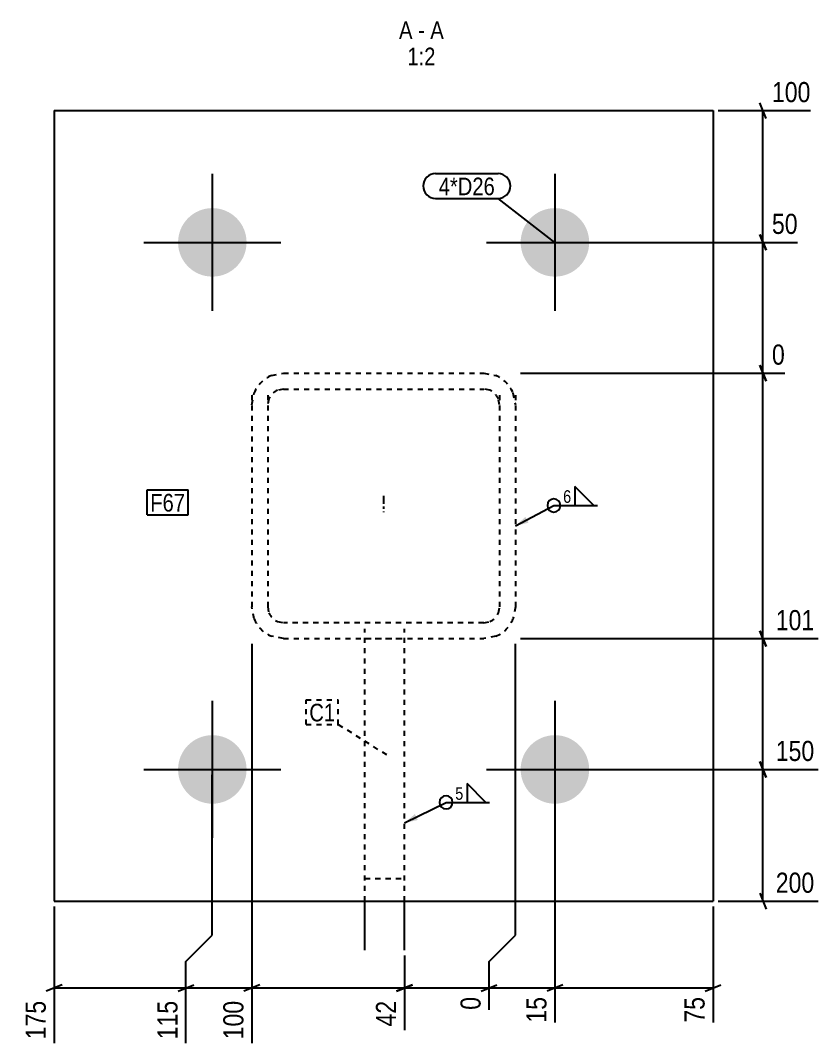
# Model space of a CAD drawing. Header units: millimetres. Extents: x 7 to 26412, y 5 to 885.
# Drawn here: x 17334.1 to 17637, y 4.7 to 392.9 of the extents above; entities that cross this region are included whole.
import ezdxf

# ---------------------------------------------------------------- set-up
doc = ezdxf.new("R2010")
doc.units = ezdxf.units.MM
doc.linetypes.add('DXK_LINE_DOT2', pattern=[3.9198, 1.9599, -1.9599])
doc.linetypes.add('DXK_LINE_DOT3', pattern=[5.9187, 2.979, -0.9799, 0.9799, -0.9799])
for name, color, linetype in [('MÅLSÆTNING', 7, 'Continuous'), ('STÅL', 7, 'Continuous'), ('TEKST', 7, 'Continuous')]:
    doc.layers.add(name, color=color, linetype=linetype)
doc.styles.add('Arial Narrow', font='ARIALN.TTF', dxfattribs={"height": 0.2})

msp = doc.modelspace()

# ---------------------------------------------------------------- hatches: boundary and pattern name
at = {"layer": 'STÅL', "linetype": 'Continuous'}
for points in [[(17419.93, 308.67, -1), (17393.93, 308.67, -1)], [(17549.93, 308.67, -1), (17523.93, 308.67, -1)], [(17419.93, 108.67, -1), (17393.93, 108.67, -1)], [(17549.93, 108.67, -1), (17523.93, 108.67, -1)]]:
    msp.add_hatch(color=96, dxfattribs=at).paths.add_polyline_path(points)
at = {"layer": 'TEKST', "linetype": 'Continuous'}
for points in [[(17526.93, 202.3), (17521.93, 201.05), (17525.76, 204.5)], [(17484.89, 89.47), (17479.86, 88.37), (17483.78, 91.71)]]:
    msp.add_hatch(color=3, dxfattribs=at).paths.add_polyline_path(points)

# ---------------------------------------------------------------- linework, layer by layer
at = {"layer": 'MÅLSÆTNING', "color": 7, "linetype": 'Continuous'}
for p, q in [((17617.08, 355.67), (17614.68, 361.67)), ((17598.93, 358.67), (17633.9, 358.67)), ((17615.88, 308.67), (17615.88, 358.67)), ((17614.68, 311.67), (17617.08, 305.67)), ((17617.08, 305.67), (17614.68, 311.67)), ((17538.93, 308.67), (17629.03, 308.67)), ((17538.93, 308.67), (17629.03, 308.67)), ((17617.08, 256.05), (17614.68, 262.05)), ((17523.93, 259.05), (17624.15, 259.05)), ((17615.88, 158.3), (17615.88, 259.05)), ((17617.08, 155.3), (17614.68, 161.3)), ((17614.68, 161.3), (17617.08, 155.3)), ((17421.93, 156.3), (17421.93, 4.8)), ((17421.93, 156.3), (17421.93, 4.8)), ((17521.93, 45.74), (17521.93, 156.3)), ((17521.93, 45.74), (17521.93, 156.3)), ((17523.93, 158.3), (17636.82, 158.3)), ((17615.88, 108.67), (17615.88, 158.3)), ((17617.08, 105.67), (17614.68, 111.67)), ((17614.68, 111.67), (17617.08, 105.67)), ((17406.93, 45.74), (17406.93, 106.67)), ((17406.93, 45.74), (17406.93, 106.67)), ((17536.93, 106.67), (17536.93, 12.59)), ((17536.93, 106.67), (17536.93, 12.59)), ((17538.93, 108.67), (17636.82, 108.67)), ((17615.88, 58.67), (17615.88, 108.67)), ((17598.93, 58.67), (17636.82, 58.67)), ((17614.68, 61.67), (17617.08, 55.67)), ((17346.93, 56.67), (17346.93, 4.8)), ((17596.93, 56.67), (17596.93, 12.59)), ((17396.93, 35.74), (17406.93, 45.74)), ((17396.93, 35.74), (17406.93, 45.74)), ((17511.93, 35.74), (17521.93, 45.74)), ((17511.93, 35.74), (17521.93, 45.74)), ((17396.93, 4.8), (17396.93, 35.74)), ((17396.93, 4.8), (17396.93, 35.74)), ((17479.86, 38.12), (17479.86, 9.67)), ((17479.86, 38.12), (17479.86, 9.67)), ((17511.93, 17.46), (17511.93, 35.74)), ((17511.93, 17.46), (17511.93, 35.74)), ((17349.93, 26.94), (17343.93, 24.54)), ((17346.93, 25.74), (17396.93, 25.74)), ((17393.93, 24.54), (17399.93, 26.94)), ((17393.93, 24.54), (17399.93, 26.94)), ((17396.93, 25.74), (17421.93, 25.74)), ((17424.93, 26.94), (17418.93, 24.54)), ((17424.93, 26.94), (17418.93, 24.54)), ((17421.93, 25.74), (17479.86, 25.74)), ((17482.86, 26.94), (17476.86, 24.54)), ((17476.86, 24.54), (17482.86, 26.94)), ((17479.86, 25.74), (17511.93, 25.74)), ((17508.93, 24.54), (17514.93, 26.94)), ((17508.93, 24.54), (17514.93, 26.94)), ((17511.93, 25.74), (17536.93, 25.74)), ((17539.93, 26.94), (17533.93, 24.54)), ((17539.93, 26.94), (17533.93, 24.54)), ((17536.93, 25.74), (17596.93, 25.74)), ((17593.93, 24.54), (17599.93, 26.94))]:
    msp.add_line(p, q, dxfattribs=at)
at = {"layer": 'STÅL', "color": 2, "linetype": 'Continuous'}
for p, q in [((17346.93, 358.67), (17596.93, 358.67)), ((17346.93, 358.67), (17346.93, 58.67)), ((17596.93, 358.67), (17596.93, 58.67)), ((17346.93, 58.67), (17596.93, 58.67)), ((17464.86, 40.12), (17464.86, 58.67)), ((17479.86, 40.12), (17479.86, 58.67))]:
    msp.add_line(p, q, dxfattribs=at)
at = {"layer": 'STÅL', "color": 96, "linetype": 'Continuous'}
for p, q in [((17406.93, 334.67), (17406.93, 282.67)), ((17536.93, 334.67), (17536.93, 282.67)), ((17380.93, 308.67), (17432.93, 308.67)), ((17510.93, 308.67), (17562.93, 308.67)), ((17406.93, 134.67), (17406.93, 82.67)), ((17536.93, 134.67), (17536.93, 82.67)), ((17380.93, 108.67), (17432.93, 108.67)), ((17510.93, 108.67), (17562.93, 108.67))]:
    msp.add_line(p, q, dxfattribs=at)
at = {"layer": 'STÅL', "color": 7, "linetype": 'DXK_LINE_DOT2'}
for p, q in [((17429.33, 258.13), (17433.93, 259.05)), ((17433.93, 259.05), (17509.93, 259.05)), ((17509.93, 259.05), (17514.52, 258.13)), ((17433.93, 253), (17431.63, 252.54)), ((17433.93, 253), (17509.93, 253)), ((17512.22, 252.54), (17509.93, 253)), ((17421.93, 246.96), (17422.84, 251.58)), ((17421.93, 250.72), (17421.93, 170.39)), ((17427.93, 250.72), (17427.93, 170.39)), ((17428.38, 249.27), (17427.93, 246.96)), ((17515.93, 246.96), (17515.47, 249.27)), ((17515.93, 250.72), (17515.93, 170.39)), ((17521.01, 251.58), (17521.93, 246.96)), ((17521.93, 250.72), (17521.93, 170.39)), ((17422.84, 165.76), (17421.93, 170.39)), ((17427.93, 170.39), (17428.38, 168.07)), ((17515.47, 168.07), (17515.93, 170.39)), ((17521.93, 170.39), (17521.01, 165.76)), ((17431.63, 164.8), (17433.93, 164.34)), ((17509.93, 164.34), (17433.93, 164.34)), ((17509.93, 164.34), (17512.22, 164.8)), ((17433.93, 158.3), (17429.33, 159.22)), ((17464.86, 58.67), (17464.86, 162.06)), ((17479.86, 58.67), (17479.86, 162.06)), ((17514.52, 159.22), (17509.93, 158.3)), ((17433.93, 158.3), (17509.93, 158.3)), ((17464.86, 158.3), (17479.86, 158.3)), ((17464.86, 67.24), (17479.86, 67.24))]:
    msp.add_line(p, q, dxfattribs=at)
at = {"layer": 'STÅL', "color": 7, "linetype": 'DXK_LINE_DOT3'}
msp.add_line((17471.93, 212.44), (17471.93, 206.23), dxfattribs=at)
at = {"layer": 'STÅL', "color": 7, "linetype": 'DXK_LINE_DOT2'}
for centre, radius, start, end in [((17433.99, 247.02), 12.05, 112.7149, 157.7138), ((17509.87, 247.02), 12.05, 22.2862, 67.2851), ((17433.96, 246.99), 6.02, 112.7149, 157.7138), ((17509.9, 246.99), 6.02, 22.2862, 67.2851), ((17433.96, 170.36), 6.02, 202.2862, 247.2851), ((17509.9, 170.36), 6.02, 292.7149, 337.7138), ((17433.99, 170.33), 12.05, 202.2862, 247.2851), ((17509.87, 170.33), 12.05, 292.7149, 337.7138)]:
    msp.add_arc(centre, radius, start, end, dxfattribs=at)
at = {"layer": 'TEKST', "color": 3, "linetype": 'Continuous'}
for p, q in [((17521.93, 201.05), (17536.55, 208.83)), ((17479.86, 88.37), (17495.61, 96.16))]:
    msp.add_line(p, q, dxfattribs=at)
for centre in [(17536.55, 208.83), (17495.61, 96.16)]:
    msp.add_arc(centre, 2.5, 90, 270, dxfattribs=at)

# ---------------------------------------------------------------- wipeouts: each hides what was drawn before it
at = {"color": 0, "linetype": 'Continuous'}
for points in [[(17482.9, 385.87), (17482.9, 392.87), (17477.78, 392.87), (17477.78, 385.87)], [(17487.55, 385.87), (17487.55, 392.87), (17485, 392.87), (17485, 385.87)], [(17494.76, 385.87), (17494.76, 392.87), (17489.65, 392.87), (17489.65, 385.87)], [(17491.6, 375.87), (17491.6, 382.87), (17480.94, 382.87), (17480.94, 375.87)]]:
    msp.add_wipeout(points, dxfattribs=at).dxf.layer = 'TEKST'
at = {"color": 0}
for points in [[(17514.15, 326.56), (17514.15, 333.56), (17492.84, 333.56), (17492.84, 326.56)], [(17396.59, 206.54), (17396.59, 213.54), (17383.37, 213.54), (17383.37, 206.54)], [(17543.5, 209.43), (17543.5, 215.23), (17539.65, 215.23), (17539.65, 209.43)], [(17453.54, 126.9), (17453.54, 133.9), (17443.73, 133.9), (17443.73, 126.9)], [(17502.56, 96.76), (17502.56, 102.56), (17498.71, 102.56), (17498.71, 96.76)]]:
    msp.add_wipeout(points, dxfattribs=at).dxf.layer = 'TEKST'

# ---------------------------------------------------------------- next in the draw order: linework, layer by layer
at = {"layer": 'TEKST', "color": 3, "linetype": 'Continuous'}
for p, q in [((17551.67, 208.83), (17544.53, 215.97)), ((17544.53, 215.97), (17544.53, 208.83)), ((17536.55, 208.83), (17553.1, 208.83)), ((17544.53, 208.83), (17551.67, 208.83)), ((17510.73, 96.16), (17503.59, 103.31)), ((17503.59, 103.31), (17503.59, 96.16)), ((17495.61, 96.16), (17512.16, 96.16)), ((17503.59, 96.16), (17510.73, 96.16))]:
    msp.add_line(p, q, dxfattribs=at)
for centre in [(17536.55, 208.83), (17495.61, 96.16)]:
    msp.add_arc(centre, 2.5, 270, 90, dxfattribs=at)

# ---------------------------------------------------------------- next in the draw order: texts
at = {"layer": 'TEKST', "color": 3, "linetype": 'Continuous', "style": 'Arial Narrow'}
for s, height, p in [('A', 6.68, (17477.78, 385.87)), ('A', 6.68, (17489.65, 385.87)), ('-', 6.68, (17485, 385.87)), ('1:2', 6.681, (17480.94, 375.87))]:
    msp.add_text(s, height=height, dxfattribs=at).set_placement(p)
at = {"layer": 'TEKST', "color": 3, "style": 'Arial Narrow'}
for s, p in [('6', (17540.05, 209.83)), ('5', (17499.11, 97.16))]:
    msp.add_text(s, height=4.77, dxfattribs=at).set_placement(p)

# ---------------------------------------------------------------- next in the draw order: wipeouts: each hides what was drawn before it
at = {"color": 0, "linetype": 'Continuous'}
for points in [[(17635.5, 360.27), (17635.5, 371.47), (17617.68, 371.47), (17617.68, 360.27)], [(17625.75, 260.65), (17625.75, 271.85), (17617.68, 271.85), (17617.68, 260.65)], [(17636.96, 159.9), (17636.96, 171.1), (17619.13, 171.1), (17619.13, 159.9)], [(17636.96, 110.27), (17636.96, 121.47), (17619.13, 121.47), (17619.13, 110.27)], [(17636.96, 60.27), (17636.96, 71.47), (17619.13, 71.47), (17619.13, 60.27)], [(17510.33, 23.94), (17499.13, 23.94), (17499.13, 15.86), (17510.33, 15.86)], [(17535.33, 23.94), (17524.13, 23.94), (17524.13, 10.99), (17535.33, 10.99)], [(17595.33, 23.94), (17584.13, 23.94), (17584.13, 10.99), (17595.33, 10.99)], [(17345.33, 22.48), (17334.13, 22.48), (17334.13, 4.66), (17345.33, 4.66)], [(17395.33, 22.48), (17384.13, 22.48), (17384.13, 4.66), (17395.33, 4.66)], [(17420.33, 22.48), (17409.13, 22.48), (17409.13, 4.66), (17420.33, 4.66)], [(17478.26, 22.48), (17467.06, 22.48), (17467.06, 9.53), (17478.26, 9.53)]]:
    msp.add_wipeout(points, dxfattribs=at).dxf.layer = 'MÅLSÆTNING'
at = {"color": 0}
for points in [[(17514.15, 326.56), (17514.15, 333.56), (17492.84, 333.56), (17492.84, 326.56)], [(17396.59, 206.54), (17396.59, 213.54), (17383.37, 213.54), (17383.37, 206.54)], [(17453.54, 126.9), (17453.54, 133.9), (17443.73, 133.9), (17443.73, 126.9)]]:
    msp.add_wipeout(points, dxfattribs=at).dxf.layer = 'TEKST'

# ---------------------------------------------------------------- next in the draw order: linework, layer by layer
at = {"layer": 'MÅLSÆTNING', "color": 7, "linetype": 'Continuous'}
for p, q in [((17615.88, 259.05), (17615.88, 308.67)), ((17614.68, 262.05), (17617.08, 256.05)), ((17523.93, 259.05), (17624.15, 259.05)), ((17523.93, 158.3), (17636.82, 158.3)), ((17538.93, 108.67), (17636.82, 108.67))]:
    msp.add_line(p, q, dxfattribs=at)
at = {"layer": 'TEKST', "color": 7, "linetype": 'Continuous'}
for p, q in [((17491.64, 334.76), (17515.35, 334.76)), ((17491.64, 325.36), (17515.35, 325.36)), ((17536.93, 308.67), (17515.35, 325.36)), ((17382.17, 214.74), (17397.79, 214.74)), ((17382.17, 205.34), (17382.17, 214.74)), ((17397.79, 205.34), (17397.79, 214.74)), ((17382.17, 205.34), (17397.79, 205.34))]:
    msp.add_line(p, q, dxfattribs=at)
at = {"layer": 'TEKST', "color": 7, "linetype": 'DXK_LINE_DOT2'}
for p, q in [((17442.53, 135.1), (17454.74, 135.1)), ((17442.53, 125.7), (17442.53, 135.1)), ((17454.74, 125.7), (17454.74, 135.1)), ((17442.53, 125.7), (17454.74, 125.7)), ((17473.11, 114.19), (17454.74, 125.7))]:
    msp.add_line(p, q, dxfattribs=at)
at = {"layer": 'TEKST', "color": 7, "linetype": 'Continuous'}
for centre, start, end in [((17491.64, 330.06), 90, 270), ((17515.35, 330.06), 270, 90)]:
    msp.add_arc(centre, 4.7, start, end, dxfattribs=at)

# ---------------------------------------------------------------- next in the draw order: texts
at = {"layer": 'MÅLSÆTNING', "color": 3, "linetype": 'Continuous', "style": 'Arial Narrow'}
for s, height, p in [('100', 7.635, (17619.28, 361.87)), ('0', 7.64, (17619.28, 262.25)), ('101', 7.635, (17620.73, 161.5)), ('150', 7.635, (17620.73, 111.87)), ('200', 7.635, (17620.73, 61.87))]:
    msp.add_text(s, height=height, dxfattribs=at).set_placement(p)
for s, height, p in [('175', 7.635, (17343.73, 6.26)), ('115', 7.635, (17393.73, 6.26)), ('100', 7.635, (17418.73, 6.26)), ('42', 7.635, (17476.66, 11.13)), ('0', 7.64, (17508.73, 17.46)), ('15', 7.635, (17533.73, 12.59)), ('75', 7.635, (17593.73, 12.59))]:
    msp.add_text(s, height=height, rotation=90.0002, dxfattribs=at).set_placement(p)
at = {"layer": 'TEKST', "color": 3, "style": 'Arial Narrow'}
for s, p in [('4*D26', (17492.84, 326.56)), ('F67', (17383.37, 206.54)), ('C1', (17443.73, 126.9))]:
    msp.add_text(s, height=6.681, dxfattribs=at).set_placement(p)

# ---------------------------------------------------------------- next in the draw order: wipeouts: each hides what was drawn before it
at = {"color": 0, "linetype": 'Continuous'}
msp.add_wipeout([(17630.63, 310.27), (17630.63, 321.47), (17617.68, 321.47), (17617.68, 310.27)], dxfattribs=at).dxf.layer = 'MÅLSÆTNING'

# ---------------------------------------------------------------- next in the draw order: texts
at = {"layer": 'MÅLSÆTNING', "color": 3, "linetype": 'Continuous', "style": 'Arial Narrow'}
msp.add_text('50', height=7.635, dxfattribs=at).set_placement((17619.28, 311.87))

doc.saveas('drawing.dxf')
